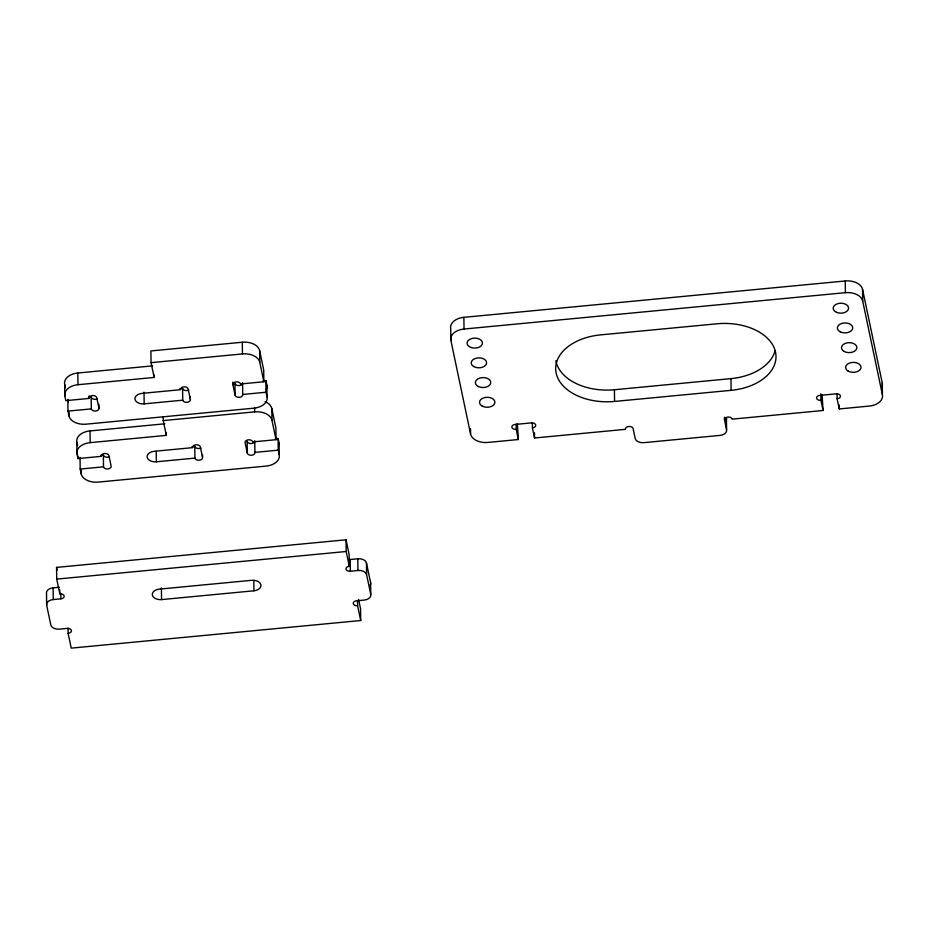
<?xml version="1.0" encoding="UTF-8"?>
<svg xmlns="http://www.w3.org/2000/svg" width="929" height="929" viewBox="0 0 929 929"><rect width="100%" height="100%" fill="white"/><g stroke="black" fill="none" stroke-linecap="round" stroke-linejoin="round"><path stroke-width="1.39" d="M517.407 424.019L518.359 439.533L487.888 442.436A15.375 9.964 -0.7 0 1 470.573 434.029L450.867 340.362L450.728 328.645A15.375 9.964 -0.7 0 1 463.885 317.335L845.251 280.976A15.375 9.964 -0.7 0 1 862.565 289.383L882.271 383.062L882.411 394.767A15.375 9.964 -0.7 0 1 869.254 406.078L839.259 408.946L837.11 398.773L837.052 393.571M67.991 411.117L69.036 416.053A15.143 9.813 -0.7 0 0 86.281 424.147L253.872 408.179A15.375 9.964 -0.7 0 0 267.029 396.857L266.054 392.235L242.724 394.465A3.844 2.497 -0.7 0 1 239.438 397.287A3.844 2.497 -0.7 0 1 235.107 395.185L232.912 384.711A3.844 2.497 -0.7 0 1 236.198 381.889A3.844 2.497 -0.7 0 1 240.53 383.991L263.859 381.761L263.708 370.056L259.632 350.639A15.375 9.964 -0.7 0 0 242.318 342.232L150.904 350.941L151.044 362.658L154.156 377.441L77.978 384.711A15.375 9.964 -0.7 0 0 64.821 396.021L65.796 400.643L89.126 398.425A3.844 2.497 -0.7 0 1 92.412 395.591A3.844 2.497 -0.7 0 1 96.744 397.693L98.938 408.168A3.844 2.497 -0.7 0 1 95.652 411.001A3.844 2.497 -0.7 0 1 91.321 408.899L67.991 411.117L67.852 399.412L68.374 401.874M450.867 340.362A15.375 9.964 -0.7 0 1 464.024 329.04L845.39 292.681A15.375 9.964 -0.7 0 1 862.704 301.089L882.411 394.767M151.044 362.658L242.457 353.937A15.375 9.964 -0.7 0 1 259.772 362.345L263.859 381.761M64.821 396.021L64.682 384.316A15.375 9.964 -0.7 0 1 77.839 373.005L152.577 365.875M88.441 397.449L91.181 397.194A3.844 2.497 -0.7 0 0 97.348 398.773M179.738 388.74L182.595 388.473A3.844 2.497 -0.7 0 0 188.761 390.064M263.174 380.785L265.915 380.53L266.89 385.152L267.029 396.857M190.352 399.458L188.157 388.984A3.844 2.497 -0.7 0 0 183.826 386.882A3.844 2.497 -0.7 0 0 180.54 389.704L141.974 393.385A8.164 5.295 -0.7 0 0 134.984 399.389A8.164 5.295 -0.7 0 0 144.169 403.86L182.734 400.178A3.844 2.497 -0.7 0 0 187.066 402.28A3.844 2.497 -0.7 0 0 190.352 399.458L190.329 396.857M163.19 416.68L163.237 420.582L254.651 411.872A15.375 9.964 -0.7 0 1 271.953 420.28L276.041 439.696L252.711 441.914A3.844 2.497 -0.7 0 0 248.38 439.812A3.844 2.497 -0.7 0 0 245.093 442.645L247.3 453.12A3.844 2.497 -0.7 0 0 251.631 455.222A3.844 2.497 -0.7 0 0 254.918 452.388L278.247 450.17L279.223 454.792A15.375 9.964 -0.7 0 1 266.054 466.103L98.462 482.081A15.143 9.813 -0.7 0 1 81.218 473.987L80.184 469.052L80.045 457.347M80.184 469.052L103.514 466.834A3.844 2.497 -0.7 0 0 107.845 468.936A3.844 2.497 -0.7 0 0 111.132 466.103L108.925 455.628A3.844 2.497 -0.7 0 0 104.594 453.526A3.844 2.497 -0.7 0 0 101.307 456.348L77.978 458.578L77.002 453.956L76.863 442.25A15.375 9.964 -0.7 0 1 90.02 430.928L164.77 423.81M555.867 360.661A51.896 33.63 -0.7 0 0 614.417 389.739L730.972 378.626A51.896 33.63 -0.7 0 0 775.041 350.965M77.002 453.956A15.375 9.964 -0.7 0 1 90.171 442.645L166.349 435.376L166.314 432.775M614.568 401.444L731.111 390.331A51.896 33.63 -0.7 0 0 775.529 352.149A51.896 33.63 -0.7 0 0 717.118 323.78L600.564 334.881A51.896 33.63 -0.7 0 0 556.146 373.063A51.896 33.63 -0.7 0 0 614.568 401.444L614.417 389.739M100.622 455.384L103.374 455.117A3.844 2.497 -0.7 0 0 109.529 456.708M191.931 446.675L194.788 446.408A3.844 2.497 -0.7 0 0 200.943 447.999M275.356 438.72L278.108 438.465L279.072 443.087A15.375 9.964 -0.7 0 1 279.164 445.27M202.545 457.382L200.339 446.907A3.844 2.497 -0.7 0 0 196.007 444.805A3.844 2.497 -0.7 0 0 192.721 447.639L154.156 451.308A8.164 5.295 -0.7 0 0 147.165 457.323A8.164 5.295 -0.7 0 0 156.362 461.794L194.927 458.113A3.844 2.497 -0.7 0 0 199.259 460.215A3.844 2.497 -0.7 0 0 202.545 457.382L202.51 454.78M532.34 422.625L532.398 427.828L534.547 437.989L625.484 429.326A3.844 2.497 -0.7 0 1 628.77 426.492A3.844 2.497 -0.7 0 1 633.102 428.594L635.169 438.453A7.687 4.982 -0.7 0 0 643.832 442.657L720.01 435.399A7.687 4.982 -0.7 0 0 726.583 429.744L726.443 418.038A7.687 4.982 -0.7 0 1 726.002 420.5M822.119 394.964L823.071 410.49L732.133 419.153A3.844 2.497 -0.7 0 0 727.802 417.051A3.844 2.497 -0.7 0 0 724.515 419.885L726.583 429.744M68.119 633.334A3.844 2.497 -0.7 0 0 71.417 630.512A3.844 2.497 -0.7 0 0 67.085 628.41L59.468 629.13A7.687 4.982 -0.7 0 1 50.816 624.927L46.659 605.209A7.687 4.982 -0.7 0 1 53.243 599.553L60.861 598.822A3.844 2.497 -0.7 0 0 64.147 596A3.844 2.497 -0.7 0 0 59.828 593.898L56.715 579.104L56.564 567.398L346.041 539.795L349.153 554.59L349.304 566.295A3.844 2.497 -0.7 0 0 346.006 569.129A3.844 2.497 -0.7 0 0 350.338 571.23L357.955 570.499A7.687 4.982 -0.7 0 1 366.607 574.703L370.764 594.421A7.687 4.982 -0.7 0 1 364.18 600.088L356.562 600.808A3.844 2.497 -0.7 0 0 353.275 603.641A3.844 2.497 -0.7 0 0 357.595 605.743L360.707 620.526L71.231 648.128L68.119 633.334L68.061 628.132M56.715 579.104L346.192 551.501L349.304 566.295M46.659 605.209L46.52 593.503A7.687 4.982 -0.7 0 1 53.104 587.848L59.444 587.233M349.188 559.525A3.844 2.497 -0.7 0 0 350.198 559.513L357.816 558.793A7.687 4.982 -0.7 0 1 366.467 562.997L370.613 582.715L370.764 594.421M161.553 599.6L253.919 590.798A8.164 5.295 -0.7 0 0 260.91 584.782A8.164 5.295 -0.7 0 0 251.713 580.311L159.347 589.125A8.164 5.295 -0.7 0 0 152.356 595.129A8.164 5.295 -0.7 0 0 161.553 599.6L161.414 587.894M820.853 393.815L820.922 400.318L823.071 410.49M516.152 424.158L516.21 429.372L518.359 439.533M358.582 599.414L360.568 608.82L360.707 620.526M265.102 401.665A15.375 9.964 -0.7 0 1 271.814 408.574L275.901 427.979L276.041 439.696M163.237 420.582L166.349 435.376M64.682 384.316L65.402 387.776M76.863 442.25L77.595 445.711M56.564 567.398L57.133 570.081M862.565 289.383L862.704 301.089M845.251 280.976L845.39 292.681M839.201 405.044L839.259 408.946M730.972 378.626L731.111 390.331M724.481 417.284L724.515 419.885M534.477 432.786L534.547 437.989M470.515 428.826L470.573 434.029M463.885 317.335L464.024 329.04M366.467 562.997L366.607 574.703M357.816 558.793L357.955 570.499M357.537 600.54L357.595 605.743M350.198 559.513L350.338 571.23M346.041 539.795L346.192 551.501M279.072 443.087L279.223 454.792M278.108 438.465L278.247 450.17M271.814 408.574L271.953 420.28M265.915 380.53L266.054 392.235M259.632 350.639L259.772 362.345M254.604 407.97L254.651 411.872M254.778 440.683L254.918 452.388M253.791 580.381L253.919 590.798M247.3 453.12L247.16 441.414A3.844 2.497 -0.7 0 0 250.482 443.528A3.844 2.497 -0.7 0 0 254.523 441.972M242.318 342.232L242.457 353.937M242.585 382.748L242.724 394.465M235.107 395.185L234.967 383.48A3.844 2.497 -0.7 0 0 238.799 385.605A3.844 2.497 -0.7 0 0 242.585 383.398M232.877 382.109L232.912 384.711M194.788 446.408L194.927 458.113M182.595 388.473L182.734 400.178M156.235 451.378L156.362 461.794M154.121 374.84L154.156 377.441M144.03 392.154L144.169 403.86M103.374 455.117L103.514 466.834M98.892 404.266L98.938 408.168M91.181 397.194L91.321 408.899M90.02 430.928L90.171 442.645M89.091 395.824L89.126 398.425M81.171 470.086L81.218 473.987M77.839 373.005L77.978 384.711M77.943 455.976L77.978 458.578M68.99 412.151L69.036 416.053M60.803 593.619L60.861 598.822M59.781 589.996L59.828 593.898M53.104 587.848L53.243 599.553M820.922 400.318A3.844 2.497 -0.7 0 1 816.603 398.216A3.844 2.497 -0.7 0 1 819.889 395.382L836.077 393.838A3.844 2.497 -0.7 0 1 840.408 395.94A3.844 2.497 -0.7 0 1 837.11 398.773M516.21 429.372A3.844 2.497 -0.7 0 1 511.891 427.27A3.844 2.497 -0.7 0 1 515.177 424.437L531.365 422.892A3.844 2.497 -0.7 0 1 535.696 424.994A3.844 2.497 -0.7 0 1 532.398 427.828M882.271 383.062A15.375 9.964 -0.7 0 1 882.167 386.174M370.613 582.715A7.687 4.982 -0.7 0 1 370.114 585.282M266.89 385.152A15.375 9.964 -0.7 0 1 266.17 389.785M470.701 347.376A7.687 4.982 -0.7 0 0 482.441 343.207A7.687 4.982 -0.7 0 0 471.119 338.737A7.687 4.982 -0.7 0 0 470.701 347.376M473.616 366.49A7.687 4.982 -0.7 0 0 486.378 363.936A7.687 4.982 -0.7 0 0 476.716 358.071A7.687 4.982 -0.7 0 0 473.616 366.49M478.435 386.569A7.687 4.982 -0.7 0 0 490.686 383.096A7.687 4.982 -0.7 0 0 480.049 377.987A7.687 4.982 -0.7 0 0 478.435 386.569M482.07 406.019A7.687 4.982 -0.7 0 0 494.727 403.244A7.687 4.982 -0.7 0 0 484.81 397.554A7.687 4.982 -0.7 0 0 482.07 406.019M836.634 312.388A7.687 4.982 -0.7 0 0 848.56 308.463A7.687 4.982 -0.7 0 0 837.47 303.76A7.687 4.982 -0.7 0 0 836.634 312.388M840.385 331.92A7.687 4.982 -0.7 0 0 852.659 328.494A7.687 4.982 -0.7 0 0 842.057 323.35A7.687 4.982 -0.7 0 0 840.385 331.92M844.182 351.464A7.687 4.982 -0.7 0 0 856.747 348.503A7.687 4.982 -0.7 0 0 846.633 342.964A7.687 4.982 -0.7 0 0 844.182 351.464M848.084 371.043A7.687 4.982 -0.7 0 0 860.823 368.43A7.687 4.982 -0.7 0 0 851.092 362.612A7.687 4.982 -0.7 0 0 848.084 371.043"/></g></svg>
